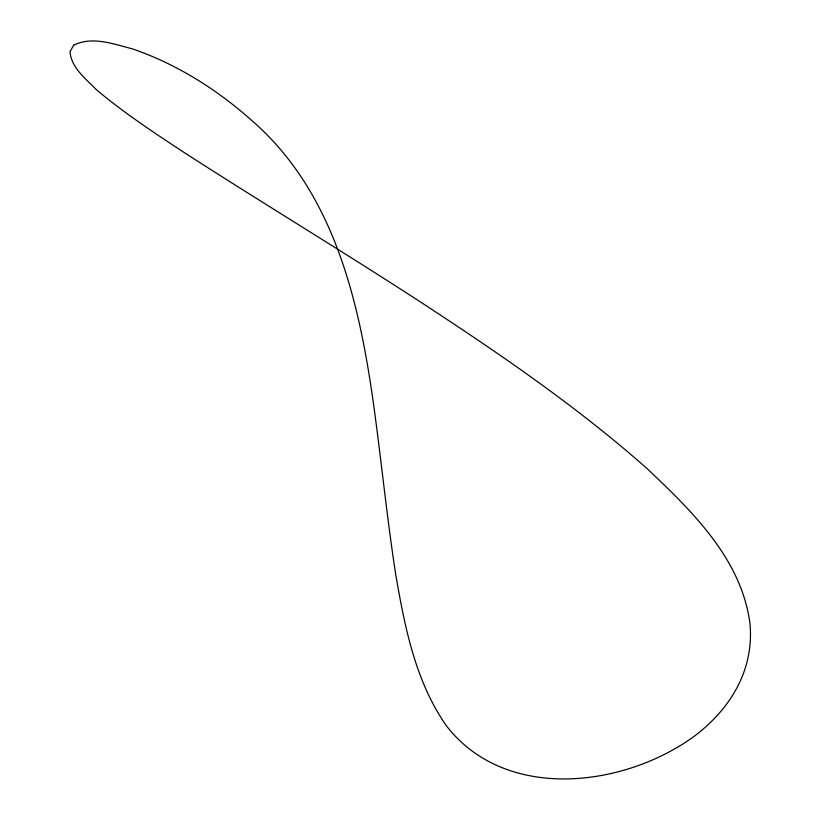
<?xml version="1.0" encoding="UTF-8"?>
<svg xmlns="http://www.w3.org/2000/svg" width="820" height="820" viewBox="0 0 820 820"><rect width="100%" height="100%" fill="white"/><g stroke="black" fill="none" stroke-linecap="round" stroke-linejoin="round"><path stroke-width="1.23" d="M73.718 45.131L69.987 51.701C71.401 67.998 85.68 78.597 96.186 89.523C124.189 113.129 154.857 133.229 185.402 153.34C262.502 202.95 340.966 250.377 417.882 300.274C497.176 352.118 575.855 405.572 646.918 468.466C692.029 511.116 741.803 559.24 750.013 624.02A281.762 176.935 9.3 0 1 730.681 698.291A284.755 178.821 9.3 0 1 694.181 736.319C623.774 787.559 505.766 802.073 446.633 726.11C415.658 682.055 405.008 627.987 395.957 575.906C387.88 524.257 382.571 472.238 375.724 420.414C361.64 312.666 338.219 195.806 252.222 120.878C217.259 89.677 176.874 64.124 132.42 48.872C113.703 44.106 92.311 35.937 73.718 45.131"/></g></svg>
